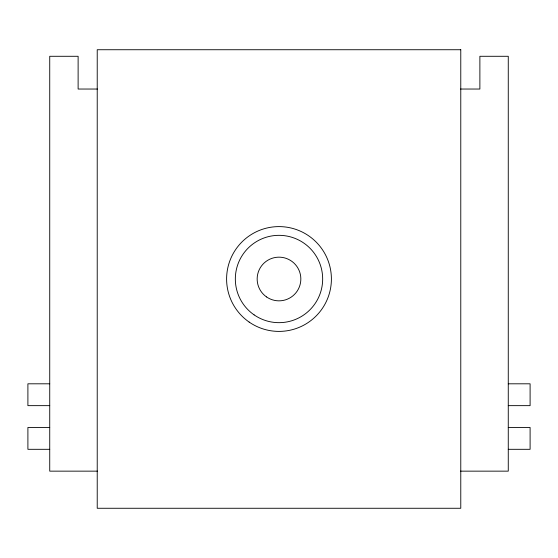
<?xml version="1.0" encoding="UTF-8"?>
<svg xmlns="http://www.w3.org/2000/svg" width="558" height="558" viewBox="0 0 558 558"><rect width="100%" height="100%" fill="white"/><g stroke="black" fill="none" stroke-linecap="round" stroke-linejoin="round"><path stroke-width="0.84" d="M97.406 89.036L78.12 89.036L78.12 56.288L49.732 56.288L49.732 471.147L97.497 471.147M460.594 89.036L479.88 89.036L479.88 56.288L508.268 56.288L508.268 471.147L460.503 471.147M49.732 383.806L27.9 383.806L27.9 405.645L49.732 405.645M508.268 383.806L530.1 383.806L530.1 405.645L508.268 405.645M49.732 427.477L27.9 427.477L27.9 449.309L49.732 449.309M508.268 427.477L530.1 427.477L530.1 449.309L508.268 449.309M460.775 49.732L97.225 49.732L97.225 508.268L460.775 508.268L460.775 49.732M254.12 314.886A43.67 43.67 0 0 0 322.517 282.606A43.67 43.67 0 0 0 260.363 239.508A43.67 43.67 0 0 0 254.12 314.886M266.557 296.947A21.832 21.832 0 0 0 300.762 280.807A21.832 21.832 0 0 0 269.681 259.254A21.832 21.832 0 0 0 266.557 296.947M249.14 322.064A52.403 52.403 0 0 0 331.222 283.325A52.403 52.403 0 0 0 256.638 231.612A52.403 52.403 0 0 0 249.14 322.064"/></g></svg>
